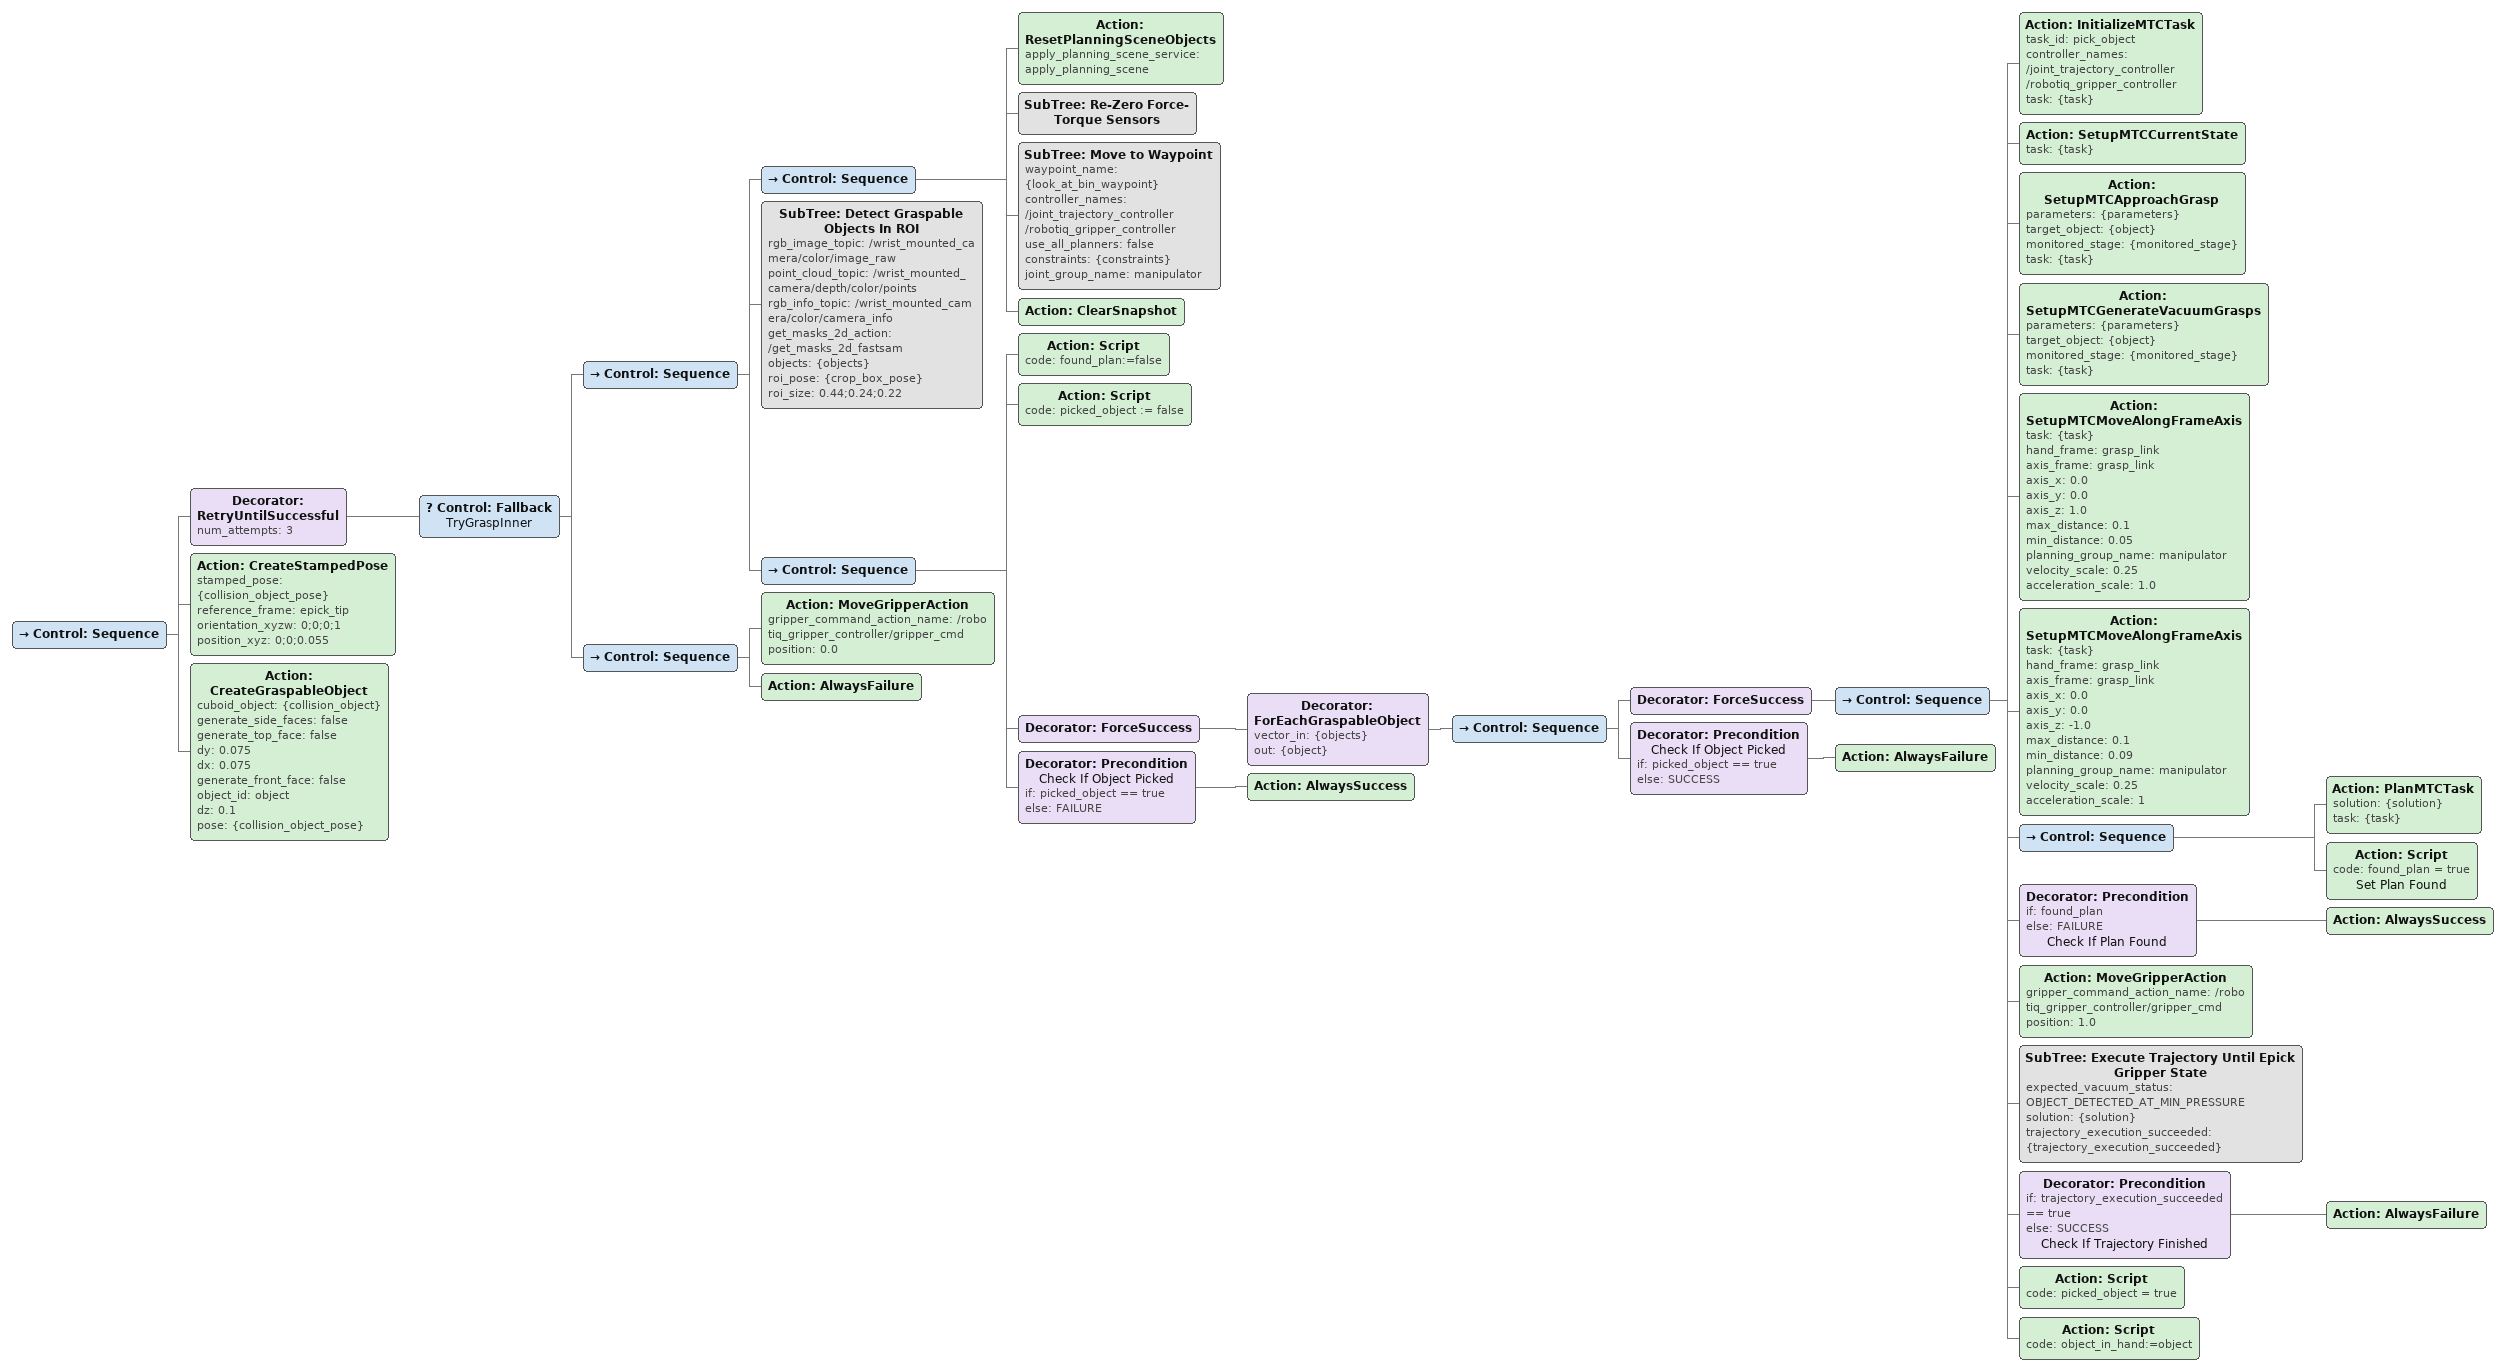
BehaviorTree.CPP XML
<Control ID="Sequence">
  <Decorator ID="RetryUntilSuccessful" num_attempts="3">
    <Control ID="Fallback" name="TryGraspInner">
      <Control ID="Sequence">
        <Control ID="Sequence">
          <Action ID="ResetPlanningSceneObjects" apply_planning_scene_service="apply_planning_scene"/>
          <SubTree ID="Re-Zero Force-Torque Sensors"/>
          <SubTree ID="Move to Waypoint" waypoint_name="{look_at_bin_waypoint}" controller_names="/joint_trajectory_controller /robotiq_gripper_controller" use_all_planners="false" constraints="{constraints}" joint_group_name="manipulator"/>
          <Action ID="ClearSnapshot"/>
        </Control>
        <SubTree ID="Detect Graspable Objects In ROI" rgb_image_topic="/wrist_mounted_camera/color/image_raw" point_cloud_topic="/wrist_mounted_camera/depth/color/points" rgb_info_topic="/wrist_mounted_camera/color/camera_info" get_masks_2d_action="/get_masks_2d_fastsam" objects="{objects}" roi_pose="{crop_box_pose}" roi_size="0.44;0.24;0.22"/>
        <Control ID="Sequence">
          <Action ID="Script" code="found_plan:=false"/>
          <Action ID="Script" code="picked_object := false"/>
          <Decorator ID="ForceSuccess">
            <Decorator ID="ForEachGraspableObject" vector_in="{objects}" out="{object}">
              <Control ID="Sequence">
                <!--Attempt pick planning and execution-->
                <Decorator ID="ForceSuccess">
                  <Control ID="Sequence">
                    <Action ID="InitializeMTCTask" task_id="pick_object" controller_names="/joint_trajectory_controller /robotiq_gripper_controller" task="{task}"/>
                    <Action ID="SetupMTCCurrentState" task="{task}"/>
                    <Action ID="SetupMTCApproachGrasp" parameters="{parameters}" target_object="{object}" monitored_stage="{monitored_stage}" task="{task}"/>
                    <Action ID="SetupMTCGenerateVacuumGrasps" parameters="{parameters}" target_object="{object}" monitored_stage="{monitored_stage}" task="{task}"/>
                    <Action ID="SetupMTCMoveAlongFrameAxis" task="{task}" hand_frame="grasp_link" axis_frame="grasp_link" axis_x="0.0" axis_y="0.0" axis_z="1.0" max_distance="0.1" min_distance="0.05" planning_group_name="manipulator" velocity_scale="0.25" acceleration_scale="1.0"/>
                    <Action ID="SetupMTCMoveAlongFrameAxis" task="{task}" hand_frame="grasp_link" axis_frame="grasp_link" axis_x="0.0" axis_y="0.0" axis_z="-1.0" max_distance="0.1" min_distance="0.09" planning_group_name="manipulator" velocity_scale="0.25" acceleration_scale="1"/>
                    <Control ID="Sequence">
                      <Action ID="PlanMTCTask" solution="{solution}" task="{task}"/>
                      <Action ID="Script" code="found_plan = true" name="Set Plan Found"/>
                    </Control>
                    <Decorator ID="Precondition" if="found_plan" else="FAILURE" name="Check If Plan Found">
                      <Action ID="AlwaysSuccess"/>
                    </Decorator>
                    <Action ID="MoveGripperAction" gripper_command_action_name="/robotiq_gripper_controller/gripper_cmd" position="1.0"/>
                    <SubTree ID="Execute Trajectory Until Epick Gripper State" expected_vacuum_status="OBJECT_DETECTED_AT_MIN_PRESSURE" solution="{solution}" trajectory_execution_succeeded="{trajectory_execution_succeeded}"/>
                    <Decorator ID="Precondition" if="trajectory_execution_succeeded == true" else="SUCCESS" name="Check If Trajectory Finished">
                      <Action ID="AlwaysFailure"/>
                    </Decorator>
                    <Action ID="Script" code="picked_object = true"/>
                    <Action ID="Script" code="object_in_hand:=object"/>
                  </Control>
                </Decorator>
                <Decorator ID="Precondition" name="Check If Object Picked" if="picked_object == true" else="SUCCESS">
                  <Action ID="AlwaysFailure"/>
                </Decorator>
              </Control>
            </Decorator>
          </Decorator>
          <Decorator ID="Precondition" name="Check If Object Picked" if="picked_object == true" else="FAILURE">
            <Action ID="AlwaysSuccess"/>
          </Decorator>
        </Control>
      </Control>
      <Control ID="Sequence">
        <Action ID="MoveGripperAction" gripper_command_action_name="/robotiq_gripper_controller/gripper_cmd" position="0.0"/>
        <Action ID="AlwaysFailure"/>
      </Control>
    </Control>
  </Decorator>
  <!--Place using FTS-->
  <Action ID="CreateStampedPose" stamped_pose="{collision_object_pose}" reference_frame="epick_tip" orientation_xyzw="0;0;0;1" position_xyz="0;0;0.055"/>
  <Action ID="CreateGraspableObject" cuboid_object="{collision_object}" generate_side_faces="false" generate_top_face="false" dy="0.075" dx="0.075" generate_front_face="false" object_id="object" dz="0.1" pose="{collision_object_pose}"/>
</Control>
